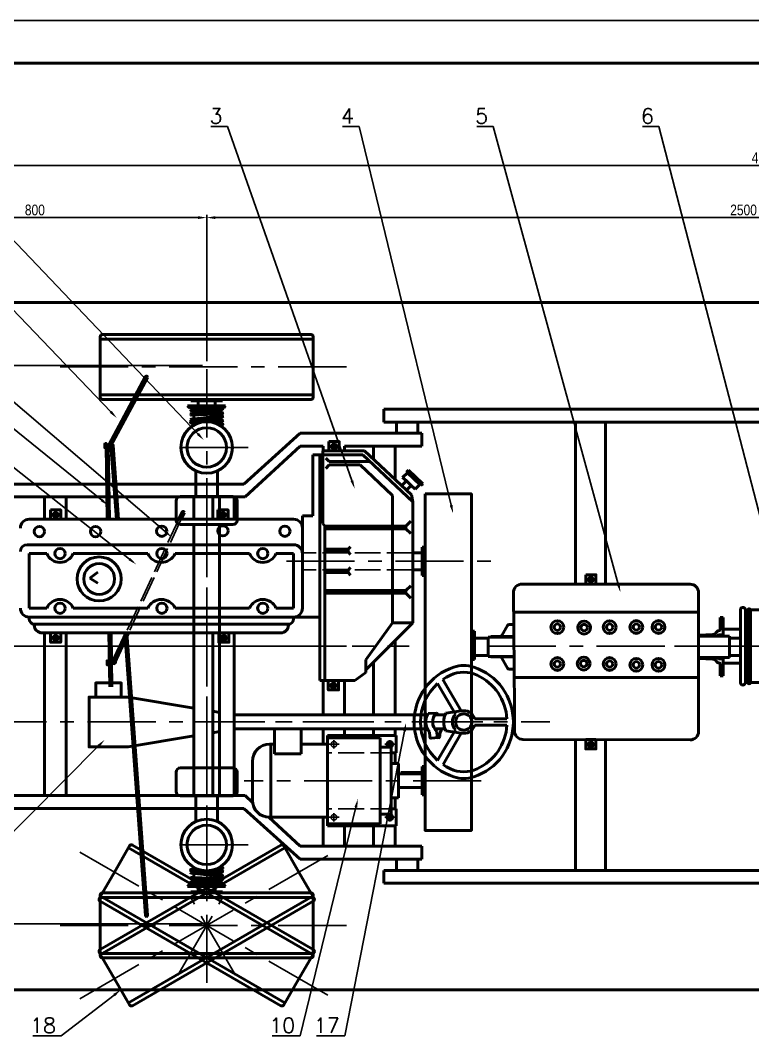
# Model space of a CAD drawing. Header units: millimetres. Extents: x 4452 to 5641, y 1905 to 2746.
# Drawn here: x 4655.4 to 4996.4, y 2272.1 to 2745.7 of the extents above; entities that cross this region are included whole.
import ezdxf
from ezdxf import colors
from ezdxf.entities.mleader import LeaderData, LeaderLine
from ezdxf.math import Vec2, Vec3

# ---------------------------------------------------------------- set-up
doc = ezdxf.new("R2010")
doc.units = ezdxf.units.MM
doc.linetypes.add('ACAD_ISO02W100', pattern=[15, 12, -3])
doc.linetypes.add('CENTER', pattern=[50.8, 31.75, -6.35, 6.35, -6.35])
for name, color, linetype, lineweight in [('中心线层', 1, 'CENTER', 25), ('总内框线', 7, 'Continuous', 50), ('标注层', 3, 'Continuous', 25), ('粗实线层', 250, 'Continuous', 50), ('虚线层', 4, 'ACAD_ISO02W100', 25)]:
    doc.layers.add(name, color=color, linetype=linetype, lineweight=lineweight)
doc.styles.get("Standard").update_dxf_attribs({"font": 'txt', "bigfont": 'gbcbig.shx'})
doc.styles.add('陈杰（2）', font='Arial.ttf', dxfattribs={"width": 0.8})
doc.dimstyles.new('ISO-25', dxfattribs={"dimtxt": 2.5, "dimasz": 2.5, "dimexe": 1.25, "dimexo": 0.625, "dimtad": 1, "dimtxsty": 'Standard', "dimcen": 2.5, "dimadec": 0, "dimazin": 0, "dimtfac": 1, "dimtmove": 0, "dimatfit": 3, "dimfxl": 1, "dimarcsym": 0})

# ---------------------------------------------------------------- blocks, each defined once
blk = doc.blocks.new('*D18')
at = {"layer": 'Defpoints', "color": 0, "transparency": 16777216}
for p in [(4742.14, 2653.89), (4582.14, 2595.09), (4742.14, 2585.09)]:
    blk.add_point(p, dxfattribs=at)
at = {"layer": '标注层', "color": 0, "lineweight": -2, "transparency": 16777216}
for p, q in [((4582.14, 2597.09), (4582.14, 2655.14)), ((4586.14, 2653.89), (4738.14, 2653.89)), ((4742.14, 2587.09), (4742.14, 2655.14))]:
    blk.add_line(p, q, dxfattribs=at)
at = {"layer": '标注层', "color": 0, "transparency": 16777216}
for points in [[(4586.14, 2654.56), (4586.14, 2653.22), (4582.14, 2653.89)], [(4738.14, 2654.56), (4738.14, 2653.22), (4742.14, 2653.89)]]:
    blk.add_solid(points, dxfattribs=at)
at = {"layer": '标注层', "color": 0, "transparency": 16777216, "insert": (4662.14, 2657.42), "char_height": 5, "attachment_point": 5, "style": '陈杰（2）'}
blk.add_mtext('800', dxfattribs=at)
blk = doc.blocks.new('*D13')
at = {"layer": 'Defpoints', "color": 0, "transparency": 16777216}
for p in [(5242.14, 2653.89), (4742.14, 2585.09), (5242.14, 2585.09)]:
    blk.add_point(p, dxfattribs=at)
at = {"layer": '标注层', "color": 0, "lineweight": -2, "transparency": 16777216}
for p, q in [((4742.14, 2587.09), (4742.14, 2655.14)), ((4746.14, 2653.89), (5238.14, 2653.89)), ((5242.14, 2587.09), (5242.14, 2655.14))]:
    blk.add_line(p, q, dxfattribs=at)
at = {"layer": '标注层', "color": 0, "transparency": 16777216}
for points in [[(4746.14, 2654.56), (4746.14, 2653.22), (4742.14, 2653.89)], [(5238.14, 2654.56), (5238.14, 2653.22), (5242.14, 2653.89)]]:
    blk.add_solid(points, dxfattribs=at)
at = {"layer": '标注层', "color": 0, "transparency": 16777216, "insert": (4992.14, 2657.42), "char_height": 5, "attachment_point": 5, "style": '陈杰（2）'}
blk.add_mtext('2500', dxfattribs=at)
blk = doc.blocks.new('*D15')
at = {"layer": 'Defpoints', "color": 0, "transparency": 16777216}
for p in [(4742.14, 2585.09), (4556.31, 2325.09), (4742.14, 2325.09)]:
    blk.add_point(p, dxfattribs=at)
at = {"layer": '标注层', "color": 0, "lineweight": -2, "transparency": 16777216}
for p, q in [((4740.14, 2585.09), (4555.06, 2585.09)), ((4556.31, 2581.09), (4556.31, 2329.09)), ((4740.14, 2325.09), (4555.06, 2325.09))]:
    blk.add_line(p, q, dxfattribs=at)
at = {"layer": '标注层', "color": 0, "transparency": 16777216}
for points in [[(4555.64, 2581.09), (4556.97, 2581.09), (4556.31, 2585.09)], [(4555.64, 2329.09), (4556.97, 2329.09), (4556.31, 2325.09)]]:
    blk.add_solid(points, dxfattribs=at)
at = {"layer": '标注层', "color": 0, "transparency": 16777216, "insert": (4552.77, 2455.09), "char_height": 5, "attachment_point": 5, "rotation": 90, "style": '陈杰（2）'}
blk.add_mtext('1300', dxfattribs=at)
blk = doc.blocks.new('*D17')
at = {"layer": 'Defpoints', "color": 0, "transparency": 16777216}
for p in [(5422.14, 2678.15), (4582.14, 2595.09), (5422.14, 2595.09)]:
    blk.add_point(p, dxfattribs=at)
at = {"layer": '标注层', "color": 0, "lineweight": -2, "transparency": 16777216}
for p, q in [((4582.14, 2597.09), (4582.14, 2679.4)), ((4586.14, 2678.15), (5418.14, 2678.15)), ((5422.14, 2597.09), (5422.14, 2679.4))]:
    blk.add_line(p, q, dxfattribs=at)
at = {"layer": '标注层', "color": 0, "transparency": 16777216}
for points in [[(4586.14, 2678.82), (4586.14, 2677.49), (4582.14, 2678.15)], [(5418.14, 2678.82), (5418.14, 2677.49), (5422.14, 2678.15)]]:
    blk.add_solid(points, dxfattribs=at)
at = {"layer": '标注层', "color": 0, "transparency": 16777216, "insert": (5002.14, 2681.69), "char_height": 5, "attachment_point": 5, "style": '陈杰（2）'}
blk.add_mtext('4200', dxfattribs=at)

msp = doc.modelspace()

# ---------------------------------------------------------------- linework, layer by layer
msp.add_line((4451.8534, 2745.7386), (5640.8534, 2745.7386))
at = {"layer": '中心线层', "lineweight": -3}
for p, q in [((4742.1446, 2297.5743), (4742.1446, 2631.2477)), ((4673.884, 2584.3369), (4810.2845, 2584.3369)), ((4742.1446, 2384.846), (4742.1446, 2523.8278)), ((4657.4936, 2454.3369), (4820.0658, 2454.3369)), ((4673.884, 2454.3369), (4836.4562, 2454.3369)), ((4673.884, 2454.3369), (4836.4562, 2454.3369)), ((4683.0292, 2358.4672), (4801.1555, 2290.2669)), ((4683.0292, 2290.2066), (4801.1555, 2358.4068)), ((4728.7633, 2301.1598), (4749.6946, 2337.4139)), ((4755.5259, 2301.1598), (4734.5946, 2337.4139)), ((4673.884, 2324.3369), (4810.2845, 2324.3369))]:
    msp.add_line(p, q, dxfattribs=at)
at = {"layer": '中心线层'}
for p, q in [((4714.1199, 2579.6212), (4696.9884, 2547.7363)), ((4742.1446, 2569.7243), (4742.1446, 2555.7243)), ((4742.1446, 2563.3106), (4742.1446, 2555.7935)), ((4801.473, 2545.6262), (4801.473, 2548.8608)), ((4695.2369, 2547.6862), (4699.1385, 2547.6862)), ((4695.7999, 2547.7284), (4696.3147, 2513.4734)), ((4698.0771, 2547.728), (4700.5901, 2513.4734)), ((4761.4425, 2546.8687), (4724.354, 2546.8687)), ((4799.7941, 2547.284), (4803.3829, 2547.284)), ((4670.1418, 2515.5149), (4673.7307, 2515.5149)), ((4671.8207, 2513.8571), (4671.8207, 2517.0918)), ((4731.164, 2516.5886), (4729.7191, 2513.4734)), ((4748.0377, 2515.5152), (4751.6265, 2515.5152)), ((4749.7166, 2513.8574), (4749.7166, 2517.092)), ((4779.2398, 2493.875), (4880.373, 2493.875)), ((4921.0492, 2483.6507), (4921.0492, 2486.8853)), ((4919.3703, 2485.3085), (4922.9591, 2485.3085)), ((4671.8207, 2456.586), (4671.8207, 2459.8207)), ((4697.1104, 2460.5318), (4697.4884, 2435.3798)), ((4705.1648, 2460.5318), (4698.7489, 2446.6985)), ((4704.4741, 2460.5318), (4714.1199, 2329.0525)), ((4750.1267, 2456.586), (4750.1267, 2459.8207)), ((4538.8279, 2454.3369), (4765.0094, 2454.3369)), ((4670.1418, 2458.2438), (4673.7307, 2458.2438)), ((4758.7313, 2454.3369), (4700.5084, 2454.3369)), ((4748.4478, 2458.2438), (4752.0367, 2458.2438)), ((4872.9237, 2454.3369), (5038.634, 2454.3369)), ((4959.9925, 2454.3369), (5422.1446, 2454.3369)), ((4696.2913, 2446.6568), (4700.1928, 2446.6568)), ((4799.4695, 2436.0256), (4803.0584, 2436.0256)), ((4801.1484, 2434.3678), (4801.1484, 2437.6024)), ((4635.8411, 2419.05), (4877.3464, 2419.05)), ((4736.1446, 2419.05), (4902.0053, 2419.05)), ((4799.0273, 2408.6877), (4803.794, 2408.6877)), ((4801.4107, 2406.7312), (4801.4107, 2410.6442)), ((4829.794, 2408.6877), (4825.0273, 2408.6877)), ((4827.4107, 2406.7312), (4827.4107, 2410.6442)), ((4919.3703, 2408.5593), (4922.9591, 2408.5593)), ((4921.0492, 2406.9015), (4921.0492, 2410.1361)), ((4870.0322, 2391.6877), (4759.6662, 2391.6877)), ((4799.0273, 2374.6877), (4803.794, 2374.6877)), ((4801.4107, 2376.6442), (4801.4107, 2372.7312)), ((4829.794, 2374.6877), (4825.0273, 2374.6877)), ((4827.4107, 2376.6442), (4827.4107, 2372.7312)), ((4761.4425, 2361.8051), (4724.354, 2361.8051)), ((4742.1446, 2338.9494), (4742.1446, 2352.9494)), ((4742.1446, 2345.3631), (4742.1446, 2352.8802))]:
    msp.add_line(p, q, dxfattribs=at)
at = {"layer": '总内框线'}
msp.add_line((4471.8534, 2725.7386), (5620.8534, 2725.7386), dxfattribs=at)
at = {"layer": '粗实线层'}
for p, q in [((4791.7446, 2597.3369), (4692.5446, 2597.3369)), ((4713.6794, 2579.8578), (4696.548, 2547.973)), ((4714.5603, 2579.3845), (4697.4289, 2547.4997)), ((4791.7446, 2571.3369), (4692.5446, 2571.3369)), ((4734.7384, 2569.2369), (4734.7384, 2568.6315)), ((4734.7384, 2568.6315), (4742.1446, 2568.6315)), ((4738.1446, 2566.2282), (4738.1446, 2568.6315)), ((4749.5508, 2568.6315), (4742.1446, 2568.6315)), ((4746.1446, 2566.2282), (4746.1446, 2568.6315)), ((4749.5508, 2569.2369), (4749.5508, 2568.6315)), ((4734.1146, 2565.3159), (4733.2022, 2566.2282)), ((4733.2022, 2566.2282), (4750.844, 2566.2282)), ((4750.0531, 2565.3159), (4734.1146, 2565.3159)), ((4734.6446, 2565.3159), (4734.6446, 2565.3159)), ((4735.0646, 2563.9897), (4749.0732, 2562.4889)), ((4735.0996, 2562.6449), (4743.5996, 2563.0812)), ((4749.1267, 2564.4857), (4735.1176, 2564.986)), ((4735.2246, 2564.642), (4749.2331, 2563.141)), ((4735.6446, 2565.3159), (4749.1535, 2565.1462)), ((4736.1446, 2557.2612), (4736.1446, 2566.2282)), ((4749.1896, 2564.4868), (4741.1539, 2564.0067)), ((4748.1446, 2557.2608), (4748.1446, 2566.2282)), ((4750.844, 2566.2282), (4750.0531, 2565.3159)), ((4824.5649, 2564.7215), (5171.6283, 2564.7215)), ((4824.5649, 2564.7215), (4824.5649, 2558.7215)), ((4749.0732, 2561.5513), (4735.0646, 2560.0504)), ((4749.1267, 2558.8942), (4735.1176, 2559.3944)), ((4735.144, 2558.8627), (4749.1446, 2558.8746)), ((4735.1446, 2558.202), (4738.2002, 2558.202)), ((4735.1625, 2561.9857), (4749.1716, 2562.486)), ((4735.1716, 2560.0542), (4749.1807, 2559.5538)), ((4742.1446, 2559.9743), (4749.2415, 2560.9002)), ((4749.0999, 2557.9479), (4747.1989, 2557.7668)), ((4824.5649, 2558.7215), (5171.6283, 2558.7215)), ((4830.5346, 2558.7215), (4830.5346, 2553.5088)), ((4840.4979, 2558.7215), (4840.4979, 2553.5088)), ((4913.8818, 2558.7215), (4913.8818, 2483.2671)), ((4927.8818, 2558.7215), (4927.8818, 2483.2552)), ((4748.2986, 2557.1703), (4749.2681, 2557.2968)), ((4759.4882, 2529.8278), (4785.7104, 2553.5088)), ((4785.7104, 2553.5088), (4842.3397, 2553.5088)), ((4842.3397, 2553.5088), (4842.3397, 2547.5088)), ((4695.2369, 2547.896), (4698.6424, 2547.896)), ((4695.2369, 2547.496), (4698.6424, 2547.496)), ((4695.2999, 2547.7209), (4695.8147, 2513.4734)), ((4696.2998, 2547.7359), (4696.8148, 2513.4734)), ((4697.5784, 2547.6914), (4700.0888, 2513.4734)), ((4698.5757, 2547.7646), (4701.0915, 2513.4734)), ((4698.6424, 2547.896), (4698.6424, 2547.496)), ((4759.9968, 2523.8278), (4785.7104, 2547.5088)), ((4785.7104, 2547.5088), (4796.3144, 2547.5088)), ((4815.6233, 2545.2425), (4796.2081, 2545.2425)), ((4796.2081, 2545.2425), (4796.2081, 2511.451)), ((4796.3144, 2545.2425), (4796.3144, 2547.5088)), ((4806.3144, 2547.5088), (4842.3397, 2547.5088)), ((4806.3144, 2545.2425), (4806.3144, 2547.5088)), ((4837.4941, 2524.8071), (4815.6233, 2545.2425)), ((4819.8848, 2547.5088), (4819.8848, 2541.2606)), ((4829.8848, 2531.917), (4829.8848, 2547.5088)), ((4791.6481, 2515.115), (4791.6481, 2543.4111)), ((4794.0481, 2543.4111), (4791.6481, 2543.4111)), ((4796.2081, 2543.431), (4794.0481, 2543.431)), ((4794.8346, 2543.431), (4794.8346, 2438.3136)), ((4814.8049, 2543.4111), (4796.2081, 2543.4111)), ((4799.1927, 2540.2911), (4797.6016, 2541.8783)), ((4818.1244, 2540.2911), (4799.1927, 2540.2911)), ((4814.8049, 2543.4111), (4838.0849, 2521.5302)), ((4737.1446, 2535.9598), (4737.1446, 2524.0119)), ((4747.1446, 2535.9598), (4747.1446, 2524.0119)), ((4799.1927, 2538.7311), (4797.6016, 2537.1491)), ((4812.3061, 2538.7311), (4799.1927, 2538.7311)), ((4812.3061, 2538.7311), (4813.5441, 2538.7311)), ((4813.5441, 2538.7311), (4828.7249, 2524.5593)), ((4833.3786, 2532.9064), (4835.6605, 2535.0341)), ((4835.2198, 2535.4413), (4836.0975, 2536.2596)), ((4835.6605, 2535.0341), (4835.2198, 2535.4413)), ((4835.6605, 2535.0341), (4841.431, 2529.6023)), ((4836.0975, 2536.2596), (4842.7496, 2530.0056)), ((4626.7255, 2529.8278), (4759.4882, 2529.8278)), ((4832.9347, 2529.0673), (4835.1391, 2531.2753)), ((4835.1391, 2531.2753), (4833.3786, 2532.9064)), ((4835.1391, 2531.2753), (4837.4137, 2529.1397)), ((4839.1593, 2527.4926), (4841.431, 2529.6023)), ((4841.431, 2529.6023), (4841.8682, 2529.1913)), ((4841.8682, 2529.1913), (4842.7496, 2530.0056)), ((4837.4137, 2529.1397), (4835.2144, 2526.9372)), ((4837.4137, 2529.1397), (4839.1593, 2527.4926)), ((4838.0849, 2521.5302), (4837.4941, 2524.8071)), ((4626.7255, 2523.8278), (4759.9968, 2523.8278)), ((4666.6753, 2523.8278), (4666.6753, 2513.4734)), ((4676.6753, 2523.8278), (4676.6753, 2513.4734)), ((4727.9378, 2512.9342), (4727.9378, 2522.0119)), ((4729.9378, 2524.0119), (4754.3515, 2524.0119)), ((4736.1446, 2523.8278), (4736.1446, 2513.4734)), ((4744.9898, 2523.8278), (4744.9898, 2513.4734)), ((4748.1446, 2523.8278), (4748.1446, 2513.4734)), ((4754.9898, 2523.8278), (4754.9898, 2513.4734)), ((4756.3515, 2512.9342), (4756.3515, 2522.0119)), ((4828.7249, 2524.5593), (4828.7249, 2510.251)), ((4838.0849, 2465.1752), (4838.0849, 2521.5302)), ((4730.7104, 2516.799), (4729.168, 2513.4734)), ((4731.6175, 2516.3782), (4730.2703, 2513.4734)), ((4659.4799, 2513.4734), (4727.4193, 2513.4734)), ((4727.4193, 2513.4734), (4782.6193, 2513.4734)), ((4729.9378, 2510.9342), (4754.3515, 2510.9342)), ((4736.1446, 2510.9342), (4736.1446, 2397.7396)), ((4748.1446, 2510.9342), (4748.1446, 2397.7396)), ((4786.7233, 2515.115), (4791.6481, 2515.115)), ((4786.7233, 2515.115), (4786.7233, 2497.4678)), ((4796.2081, 2511.451), (4797.1681, 2510.251)), ((4834.9218, 2510.251), (4837.1577, 2512.5379)), ((4834.9218, 2510.251), (4797.1681, 2510.251)), ((4797.1681, 2510.251), (4797.1681, 2438.3136)), ((4834.9218, 2509.051), (4797.1681, 2509.051)), ((4828.7249, 2509.051), (4828.7249, 2480.203)), ((4834.9218, 2510.251), (4834.9218, 2509.051)), ((4834.9218, 2509.051), (4837.1577, 2506.8455)), ((4658.4959, 2501.5718), (4782.6193, 2501.5718)), ((4659.4799, 2497.4678), (4667.6879, 2497.4678)), ((4659.4799, 2497.4678), (4659.4799, 2472.023)), ((4659.4799, 2497.4678), (4659.4799, 2493.3638)), ((4679.9999, 2497.4678), (4714.6799, 2497.4678)), ((4727.4193, 2497.4678), (4762.0993, 2497.4678)), ((4774.4113, 2497.4678), (4782.6193, 2497.4678)), ((4782.6193, 2497.4678), (4782.6193, 2472.023)), ((4786.7233, 2497.4678), (4786.7233, 2472.023)), ((4797.1681, 2499.451), (4807.9681, 2499.451)), ((4807.9681, 2498.251), (4797.1681, 2498.251)), ((4807.9681, 2499.451), (4809.1681, 2500.651)), ((4807.9681, 2499.451), (4807.9681, 2498.251)), ((4807.9681, 2498.251), (4809.1681, 2497.051)), ((4838.0849, 2497.875), (4842.4107, 2497.875)), ((4842.4107, 2497.875), (4842.4107, 2500.4906)), ((4842.4107, 2500.4906), (4843.8656, 2500.4906)), ((4842.4107, 2497.875), (4842.4107, 2489.875)), ((4691.5187, 2488.7704), (4687.669, 2486.0415)), ((4797.1681, 2489.803), (4807.9681, 2489.803)), ((4807.9681, 2488.603), (4797.1681, 2488.603)), ((4807.9681, 2489.803), (4809.1681, 2491.003)), ((4807.9681, 2489.803), (4807.9681, 2488.603)), ((4807.9681, 2488.603), (4809.1681, 2487.403)), ((4842.4107, 2489.875), (4838.0849, 2489.875)), ((4842.4107, 2489.875), (4842.4107, 2487.2595)), ((4842.4107, 2487.2595), (4843.8656, 2487.2595)), ((4687.669, 2486.0415), (4691.3946, 2483.6846)), ((4834.9218, 2480.203), (4837.1577, 2482.4838)), ((4888.9995, 2483.2883), (4967.2157, 2483.2218)), ((4834.9218, 2480.203), (4797.1681, 2480.203)), ((4834.9218, 2479.003), (4797.1681, 2479.003)), ((4828.7249, 2479.003), (4828.7249, 2465.1752)), ((4834.9218, 2480.203), (4834.9218, 2479.003)), ((4834.9218, 2479.003), (4837.1577, 2476.7641)), ((4885.4332, 2426.0798), (4884.9963, 2479.2554)), ((4971.2098, 2414.6803), (4971.2123, 2479.2217)), ((4659.4799, 2472.023), (4667.6879, 2472.023)), ((4794.8346, 2467.919), (4659.4799, 2467.919)), ((4659.4799, 2467.919), (4659.4799, 2467.0358)), ((4679.9999, 2472.023), (4714.6799, 2472.023)), ((4727.4193, 2472.023), (4762.0993, 2472.023)), ((4774.4113, 2472.023), (4782.6193, 2472.023)), ((4782.6193, 2467.919), (4782.6193, 2467.0358)), ((4885.0703, 2470.2474), (4971.2115, 2470.2474)), ((4990.6509, 2471.2299), (4990.6509, 2437.4439)), ((4994.1609, 2471.2299), (4992.9909, 2471.2299)), ((4992.9909, 2471.2299), (4992.9909, 2437.4439)), ((4994.1609, 2471.2299), (4994.1609, 2437.4439)), ((5002.3509, 2471.2299), (4995.3309, 2471.2299)), ((4995.3309, 2471.2299), (4995.3309, 2437.4439)), ((4780.2193, 2464.6358), (4661.8799, 2464.6358)), ((4661.8799, 2464.6358), (4661.8799, 2464.1318)), ((4780.2193, 2464.6358), (4780.2193, 2464.1318)), ((4838.0849, 2465.1752), (4816.1849, 2443.333)), ((4828.7249, 2465.1752), (4816.1849, 2447.9792)), ((4838.0849, 2465.1752), (4828.7249, 2465.1752)), ((4879.6059, 2459.335), (4882.1553, 2463.9652)), ((4883.4404, 2464.4829), (4883.0313, 2464.4829)), ((4884.9602, 2464.4829), (4883.4404, 2464.4829)), ((4981.2804, 2467.6807), (4981.2804, 2464.5829)), ((4981.2804, 2467.6807), (4982.6804, 2467.6807)), ((4981.2804, 2464.5829), (4981.2804, 2461.9829)), ((4982.6804, 2467.6807), (4982.6804, 2460.0829)), ((4982.6804, 2459.6829), (4982.6804, 2464.0807)), ((4665.4799, 2460.5318), (4776.6193, 2460.5318)), ((4666.6753, 2460.5318), (4666.6753, 2384.846)), ((4676.6753, 2460.5318), (4676.6753, 2384.846)), ((4696.6103, 2460.5318), (4696.9885, 2435.3723)), ((4697.6105, 2460.5318), (4697.9884, 2435.3873)), ((4704.6137, 2460.5318), (4698.2953, 2446.9089)), ((4705.716, 2460.5318), (4699.2025, 2446.4881)), ((4703.9727, 2460.5318), (4713.6212, 2329.016)), ((4704.9754, 2460.5318), (4714.6185, 2329.0891)), ((4736.1446, 2460.5318), (4736.1446, 2384.846)), ((4744.9898, 2460.5318), (4744.9898, 2384.846)), ((4748.1446, 2460.5318), (4748.1446, 2384.846)), ((4754.9898, 2460.5318), (4754.9898, 2384.846)), ((4866.8376, 2461.3024), (4865.3827, 2461.3024)), ((4866.8376, 2458.6869), (4866.8376, 2461.3024)), ((4866.8376, 2450.6869), (4866.8376, 2458.6869)), ((4873.1576, 2458.6174), (4873.1544, 2449.5113)), ((4873.1576, 2458.6174), (4885.1659, 2458.6174)), ((4874.4671, 2458.8174), (4874.2671, 2458.6174)), ((4885.1642, 2458.8174), (4874.4671, 2458.8174)), ((4977.905, 2459.8615), (4971.2115, 2459.5107)), ((4980.0804, 2459.0829), (4971.2115, 2459.0829)), ((4980.0804, 2459.0829), (4985.5915, 2459.0829)), ((4980.6804, 2461.5829), (4980.8804, 2461.5829)), ((4980.6804, 2459.6829), (4982.6804, 2459.6829)), ((4981.2804, 2461.9829), (4981.2804, 2461.9829)), ((4990.6509, 2462.2299), (4982.6804, 2462.2299)), ((4982.6804, 2460.1243), (4982.6804, 2459.6829)), ((4985.5915, 2459.0829), (4985.5915, 2449.0829)), ((4829.8848, 2422.3099), (4829.8848, 2456.9968)), ((4873.1556, 2458.0737), (4866.8376, 2458.0739)), ((4866.8376, 2457.8869), (4866.8376, 2450.7869)), ((4872.3556, 2458.0738), (4872.3556, 2458.073)), ((4873.1545, 2450.055), (4873.1551, 2454.0643)), ((4873.1576, 2458.073), (4873.1549, 2458.073)), ((4873.1556, 2458.0737), (4873.1551, 2454.0643)), ((4985.5915, 2458.073), (4990.6509, 2458.073)), ((4990.6509, 2458.073), (4990.6509, 2450.0556)), ((4866.8376, 2450.6869), (4866.8376, 2448.0713)), ((4873.1545, 2450.055), (4866.8376, 2450.0567)), ((4872.3545, 2450.0551), (4872.3545, 2450.0557)), ((4885.2407, 2449.5113), (4873.1544, 2449.5113)), ((4873.1545, 2450.055), (4873.1575, 2450.055)), ((4874.2671, 2449.5113), (4874.4671, 2449.3113)), ((4885.2423, 2449.3113), (4874.4671, 2449.3113)), ((4980.0804, 2449.0829), (4971.2111, 2449.0829)), ((4980.0804, 2449.0829), (4985.5915, 2449.0829)), ((4985.5915, 2450.055), (4990.6509, 2450.0556)), ((4696.2913, 2446.8665), (4699.6967, 2446.8665)), ((4696.2913, 2446.4665), (4699.6967, 2446.4665)), ((4699.6967, 2446.8665), (4699.6967, 2446.4665)), ((4816.1849, 2447.9792), (4816.1849, 2442.133)), ((4819.8848, 2447.0232), (4819.8848, 2422.3099)), ((4866.8376, 2448.0713), (4865.3827, 2448.0713)), ((4879.6059, 2448.7936), (4882.1553, 2444.1634)), ((4971.2111, 2448.6551), (4977.905, 2448.3043)), ((4980.6804, 2448.4829), (4982.6804, 2448.4829)), ((4980.6804, 2446.5829), (4980.8804, 2446.5829)), ((4981.2804, 2443.5829), (4981.2804, 2446.1829)), ((4981.2804, 2446.1829), (4981.2804, 2446.1829)), ((4982.6804, 2448.4829), (4982.6804, 2444.0851)), ((4982.6804, 2448.0829), (4982.6804, 2448.4829)), ((4990.6509, 2446.4439), (4982.6804, 2446.4439)), ((4811.1357, 2438.3136), (4816.1849, 2442.133)), ((4883.4404, 2443.6457), (4883.0313, 2443.6457)), ((4885.4404, 2443.6457), (4883.4404, 2443.6457)), ((4885.3214, 2439.6928), (4971.211, 2439.6928)), ((4981.2804, 2440.4851), (4981.2804, 2443.5829)), ((4981.2804, 2440.4851), (4982.6804, 2440.4851)), ((4982.6804, 2444.0851), (4982.6804, 2440.4851)), ((4794.8346, 2438.3136), (4811.1357, 2438.3136)), ((4796.3144, 2422.3099), (4796.3144, 2438.3136)), ((4806.3144, 2422.3099), (4806.3144, 2438.3136)), ((4858.0136, 2422.677), (4849.6918, 2436.9482)), ((4860.6107, 2424.1789), (4852.173, 2438.8918)), ((4994.1609, 2437.4439), (4992.9909, 2437.4439)), ((5002.3509, 2437.4439), (4995.3309, 2437.4439)), ((4705.6483, 2430.6581), (4736.1446, 2425.5236)), ((4885.4332, 2426.0798), (4885.4332, 2414.9238)), ((4885.4332, 2426.0798), (4885.4332, 2414.9238)), ((4744.9898, 2424.0343), (4748.1446, 2423.5032)), ((4754.9898, 2422.3507), (4755.2323, 2422.3099)), ((4844.9155, 2422.3099), (4755.2323, 2422.3099)), ((4845.3253, 2423.0373), (4849.0336, 2423.2288)), ((4853.1074, 2422.3099), (4848.3191, 2422.3099)), ((4853.4492, 2423.1041), (4860.6107, 2424.1789)), ((4866.9066, 2420.5318), (4881.9501, 2420.5318)), ((4754.9898, 2415.7493), (4755.2323, 2415.7901)), ((4844.9323, 2415.7901), (4755.2323, 2415.7901)), ((4773.7507, 2404.1583), (4773.7507, 2415.7901)), ((4786.1943, 2404.1583), (4786.1943, 2415.7901)), ((4796.3144, 2408.6877), (4796.3144, 2415.7901)), ((4806.3144, 2412.6877), (4806.3144, 2415.7901)), ((4819.8848, 2415.7901), (4819.8848, 2412.6877)), ((4829.8848, 2412.6877), (4829.8848, 2415.7901)), ((4853.1074, 2415.7901), (4848.3344, 2415.7901)), ((4866.9066, 2417.5682), (4881.9501, 2417.5682)), ((4705.6483, 2407.4419), (4736.1446, 2412.5764)), ((4744.9898, 2414.0657), (4748.1446, 2414.5968)), ((4830.4107, 2412.6877), (4798.4107, 2412.6877)), ((4798.4107, 2412.6877), (4798.4107, 2404.6877)), ((4798.4107, 2411.6877), (4822.8633, 2411.6877)), ((4798.4107, 2371.6877), (4798.4107, 2411.6877)), ((4822.8633, 2371.6877), (4822.8633, 2411.6877)), ((4830.4107, 2412.6877), (4830.4107, 2404.6877)), ((4845.8237, 2414.4095), (4846.0425, 2412.1187)), ((4846.0425, 2412.1187), (4846.0561, 2412.1191)), ((4846.7561, 2411.5581), (4849.9586, 2411.7538)), ((4849.2551, 2414.6727), (4849.4894, 2412.2354)), ((4858.036, 2415.3994), (4849.6727, 2401.1689)), ((4860.6026, 2413.9231), (4852.1903, 2399.1963)), ((4853.4492, 2414.9959), (4860.6026, 2413.9231)), ((4773.7507, 2408.6877), (4771.4107, 2408.6877)), ((4771.9912, 2374.6877), (4771.9912, 2408.6877)), ((4798.4107, 2408.6877), (4786.1943, 2408.6877)), ((4828.0209, 2407.2877), (4822.8633, 2407.2877)), ((4828.0209, 2376.0877), (4828.0209, 2407.2877)), ((4967.1972, 2410.6805), (4889.4332, 2410.9238)), ((4913.8818, 2410.8473), (4913.8818, 2349.9522)), ((4927.8818, 2410.8035), (4927.8818, 2349.9522)), ((4786.1943, 2404.1583), (4773.7507, 2404.1583)), ((4830.4107, 2404.6877), (4828.0209, 2404.6877)), ((4829.8848, 2404.6877), (4829.8848, 2399.6877)), ((4729.9378, 2397.7396), (4754.3515, 2397.7396)), ((4763.4107, 2382.6877), (4763.4107, 2400.6877)), ((4831.4107, 2399.6877), (4828.0209, 2399.6877)), ((4831.4107, 2383.6877), (4831.4107, 2399.6877)), ((4842.4107, 2395.6877), (4842.4107, 2398.3032)), ((4842.4107, 2398.3032), (4843.8656, 2398.3032)), ((4727.9378, 2395.7396), (4727.9378, 2386.6618)), ((4756.3515, 2395.7396), (4756.3515, 2386.6618)), ((4842.4107, 2394.8877), (4831.4107, 2394.8877)), ((4832.5605, 2395.5877), (4842.4107, 2395.5877)), ((4832.5605, 2394.8877), (4832.5605, 2395.5877)), ((4842.4107, 2395.6877), (4842.4107, 2387.6877)), ((4842.4107, 2388.4877), (4842.4107, 2395.5877)), ((4842.4107, 2388.4877), (4831.4107, 2388.4877)), ((4842.4107, 2387.6877), (4842.4107, 2385.0721)), ((4626.7255, 2384.846), (4759.9968, 2384.846)), ((4729.9378, 2384.6618), (4754.3515, 2384.6618)), ((4737.1446, 2372.7139), (4737.1446, 2384.6618)), ((4747.1446, 2372.7139), (4747.1446, 2384.6618)), ((4759.9968, 2384.846), (4763.4798, 2381.6383)), ((4831.4107, 2383.6877), (4828.0209, 2383.6877)), ((4829.8848, 2383.6877), (4829.8848, 2378.6877)), ((4842.4107, 2385.0721), (4843.8656, 2385.0721)), ((4626.7255, 2378.846), (4759.4882, 2378.846)), ((4759.4882, 2378.846), (4785.7104, 2355.1649)), ((4798.4107, 2370.6877), (4798.4107, 2378.6877)), ((4828.0209, 2378.6877), (4830.4107, 2378.6877)), ((4830.4107, 2370.6877), (4830.4107, 2378.6877)), ((4771.0165, 2374.6974), (4785.7104, 2361.1649)), ((4798.4107, 2374.6877), (4771.4107, 2374.6877)), ((4796.3144, 2361.1649), (4796.3144, 2374.6877)), ((4828.0209, 2376.0877), (4822.8633, 2376.0877)), ((4798.4107, 2371.6877), (4822.8633, 2371.6877)), ((4830.4107, 2370.6877), (4798.4107, 2370.6877)), ((4806.3144, 2361.1649), (4806.3144, 2370.6877)), ((4819.8848, 2370.6877), (4819.8848, 2361.1649)), ((4829.8848, 2361.1649), (4829.8848, 2370.6877)), ((4778.5995, 2360.3952), (4692.6897, 2310.7952)), ((4791.5995, 2310.7952), (4705.6897, 2360.3952)), ((4785.7104, 2361.1649), (4842.3397, 2361.1649)), ((4842.3397, 2355.1649), (4842.3397, 2361.1649)), ((4785.7104, 2355.1649), (4842.3397, 2355.1649)), ((4830.5346, 2349.9522), (4830.5346, 2355.1649)), ((4840.4979, 2349.9522), (4840.4979, 2355.1649)), ((4749.1267, 2349.7796), (4735.1176, 2349.2793)), ((4735.144, 2349.811), (4749.1446, 2349.7991)), ((4735.1446, 2350.4718), (4738.2002, 2350.4718)), ((4736.1446, 2351.4126), (4736.1446, 2342.4455)), ((4749.0999, 2350.7258), (4747.1989, 2350.9069)), ((4748.1446, 2351.413), (4748.1446, 2342.4455)), ((4748.2986, 2351.5034), (4749.2681, 2351.3769)), ((4824.5649, 2349.9522), (5171.6283, 2349.9522)), ((4824.5649, 2349.9522), (4824.5649, 2343.9522)), ((4749.0732, 2347.1224), (4735.0646, 2348.6233)), ((4735.0646, 2344.684), (4749.0732, 2346.1849)), ((4735.0996, 2346.0289), (4743.5996, 2345.5925)), ((4735.1625, 2346.688), (4749.1716, 2346.1878)), ((4735.1716, 2348.6195), (4749.1807, 2349.1199)), ((4735.2246, 2344.0318), (4749.2331, 2345.5327)), ((4749.1896, 2344.1869), (4741.1539, 2344.6671)), ((4742.1446, 2348.6994), (4749.2415, 2347.7735)), ((4734.1146, 2343.3579), (4733.2022, 2342.4455)), ((4733.2022, 2342.4455), (4750.844, 2342.4455)), ((4750.0531, 2343.3579), (4734.1146, 2343.3579)), ((4734.6446, 2343.3579), (4734.6446, 2343.3579)), ((4734.7384, 2339.4369), (4734.7384, 2340.0422)), ((4734.7384, 2340.0422), (4742.1446, 2340.0422)), ((4749.1267, 2344.188), (4735.1176, 2343.6878)), ((4735.6446, 2343.3579), (4749.1535, 2343.5276)), ((4738.1446, 2342.4455), (4738.1446, 2340.0422)), ((4749.5508, 2340.0422), (4742.1446, 2340.0422)), ((4746.1446, 2342.4455), (4746.1446, 2340.0422)), ((4749.5508, 2339.4369), (4749.5508, 2340.0422)), ((4750.844, 2342.4455), (4750.0531, 2343.3579)), ((4824.5649, 2343.9522), (5171.6283, 2343.9522)), ((4791.7446, 2337.3369), (4692.5446, 2337.3369)), ((4778.5995, 2288.2785), (4692.6897, 2337.8785)), ((4791.5995, 2337.8785), (4705.6897, 2288.2785)), ((4791.7446, 2311.3369), (4692.5446, 2311.3369))]:
    msp.add_line(p, q, dxfattribs=at)
msp.add_lwpolyline([(4602.1446, 2294.3369), (5402.1446, 2294.3369, 0.41421356), (5422.1446, 2314.3369), (5422.1446, 2594.3369, 0.41421356), (5402.1446, 2614.3369), (4602.1446, 2614.3369, 0.41421356), (4582.1446, 2594.3369), (4582.1446, 2314.3369, 0.41421356)], format="xyb", close=True, dxfattribs=at)
for points in [[(4791.7446, 2584.3369), (4791.7446, 2598.4369, 0.41421356), (4790.7446, 2599.4369), (4693.5446, 2599.4369, 0.41421356), (4692.5446, 2598.4369), (4692.5446, 2584.3369)], [(4791.7446, 2584.3369), (4791.7446, 2570.2369, -0.41421356), (4790.7446, 2569.2369), (4693.5446, 2569.2369, -0.41421356), (4692.5446, 2570.2369), (4692.5446, 2584.3369)], [(4785.0995, 2349.1369), (4778.0495, 2361.3478, 0.41421356), (4776.6834, 2361.7139), (4692.5058, 2313.1139, 0.41421356), (4692.1397, 2311.7478), (4699.1897, 2299.5369)], [(4785.0995, 2299.5369), (4792.1495, 2311.7478, 0.41421356), (4791.7834, 2313.1139), (4707.6058, 2361.7139, 0.41421356), (4706.2397, 2361.3478), (4699.1897, 2349.1369)], [(4785.0995, 2299.5369), (4778.0495, 2287.3259, -0.41421356), (4776.6834, 2286.9599), (4692.5058, 2335.5599, -0.41421356), (4692.1397, 2336.9259), (4699.1897, 2349.1369)], [(4785.0995, 2349.1369), (4792.1495, 2336.9259, -0.41421356), (4791.7834, 2335.5599), (4707.6058, 2286.9599, -0.41421356), (4706.2397, 2287.3259), (4699.1897, 2299.5369)], [(4791.7446, 2324.3369), (4791.7446, 2338.4369, 0.41421356), (4790.7446, 2339.4369), (4693.5446, 2339.4369, 0.41421356), (4692.5446, 2338.4369), (4692.5446, 2324.3369)], [(4791.7446, 2324.3369), (4791.7446, 2310.2369, -0.41421356), (4790.7446, 2309.2369), (4693.5446, 2309.2369, -0.41421356), (4692.5446, 2310.2369), (4692.5446, 2324.3369)]]:
    msp.add_lwpolyline(points, format="xyb", dxfattribs=at)
for points in [[(4694.8963, 2548.7574), (4695.2369, 2548.7574), (4695.2369, 2546.6345), (4694.8963, 2546.6345), (4694.6963, 2546.8345), (4694.6963, 2548.5574)], [(4799.0966, 2549.572), (4803.8494, 2549.572), (4803.8494, 2545.2425), (4799.0966, 2545.2425)], [(4843.8656, 2525.2784), (4865.3827, 2525.2784), (4865.3827, 2368.5869), (4843.8656, 2368.5869)], [(4669.4444, 2517.803), (4674.1971, 2517.803), (4674.1971, 2513.4734), (4669.4444, 2513.4734)], [(4747.3402, 2517.8032), (4752.0929, 2517.8032), (4752.0929, 2513.4737), (4747.3402, 2513.4737)], [(4918.6728, 2487.5965), (4923.4255, 2487.5965), (4923.4255, 2483.267), (4918.6728, 2483.267)], [(4669.4444, 2460.5318), (4674.1971, 2460.5318), (4674.1971, 2456.2023), (4669.4444, 2456.2023)], [(4747.7504, 2460.5318), (4752.5031, 2460.5318), (4752.5031, 2456.2023), (4747.7504, 2456.2023)], [(4695.9506, 2447.728), (4696.2913, 2447.728), (4696.2913, 2445.6051), (4695.9506, 2445.6051), (4695.7506, 2445.8051), (4695.7506, 2447.528)], [(4798.772, 2438.3136), (4803.5248, 2438.3136), (4803.5248, 2433.9841), (4798.772, 2433.9841)], [(4918.6728, 2410.8473), (4923.4255, 2410.8473), (4923.4255, 2406.5178), (4918.6728, 2406.5178)]]:
    msp.add_lwpolyline(points, close=True, dxfattribs=at)
for points in [[(4690.4615, 2430.6581), (4690.4615, 2437.2818), (4702.3619, 2437.2818), (4702.3619, 2430.6581)], [(4705.6483, 2407.4419), (4687.373, 2407.4419), (4687.373, 2430.6581), (4705.6483, 2430.6581)]]:
    msp.add_lwpolyline(points, dxfattribs=at)
for centre, radius in [((4714.1199, 2579.6212), 0.5), ((4742.1443, 2546.8687), 12), ((4742.1443, 2546.8687), 9.1817), ((4801.473, 2547.284), 1.144), ((4695.7999, 2547.7284), 0.5), ((4696.9884, 2547.7363), 0.5), ((4698.0771, 2547.728), 0.5), ((4671.8207, 2515.5149), 1.144), ((4731.164, 2516.5886), 0.5), ((4749.7166, 2515.5152), 1.144), ((4749.7113, 2508.056), 2.4), ((4664.2244, 2507.7025), 2.4), ((4690.4191, 2507.7025), 2.4), ((4721.2157, 2507.8792), 2.4), ((4778.5609, 2507.8792), 2.4), ((4673.8439, 2497.4678), 2.4), ((4721.2799, 2497.4678), 2.4), ((4768.2553, 2497.4678), 2.4), ((4692.0677, 2485.6574), 10.26), ((4692.0677, 2485.6574), 7.182), ((4921.0492, 2485.3085), 1.144), ((4673.8439, 2472.023), 2.4), ((4721.2799, 2472.023), 2.4), ((4768.2553, 2472.023), 2.4), ((4905.4327, 2463.2004), 3), ((4905.4327, 2463.2004), 1.5), ((4917.8997, 2463.0058), 3), ((4917.8997, 2463.0058), 1.5), ((4929.7824, 2463.2004), 3), ((4929.7824, 2463.2004), 1.5), ((4942.1943, 2463.267), 3), ((4942.1943, 2463.267), 1.5), ((4952.5443, 2463.267), 3), ((4952.5443, 2463.267), 1.5), ((4671.8207, 2458.2438), 1.144), ((4750.1267, 2458.2438), 1.144), ((4905.4289, 2446.0532), 3), ((4917.7012, 2446.2477), 3), ((4929.7787, 2446.0532), 3), ((4697.3187, 2446.671), 0.5), ((4698.7489, 2446.6985), 0.5), ((4905.4289, 2446.0532), 1.5), ((4917.7012, 2446.2477), 1.5), ((4929.7787, 2446.0532), 1.5), ((4942.1943, 2445.657), 3), ((4942.1943, 2445.657), 1.5), ((4952.5443, 2445.657), 3), ((4952.5443, 2445.657), 1.5), ((4801.1484, 2436.0256), 1.144), ((4861.8439, 2419.05), 3.7933), ((4827.4107, 2408.6877), 1.3), ((4921.0492, 2408.5593), 1.144), ((4742.1443, 2361.8051), 12), ((4827.4107, 2374.6877), 1.3), ((4742.1443, 2361.8051), 9.1817), ((4714.1199, 2329.0525), 0.5)]:
    msp.add_circle(centre, radius, dxfattribs=at)
for centre, radius, start, end in [((4729.9378, 2522.0119), 2, 90, 180), ((4754.3515, 2522.0119), 2, 0, 90), ((4659.4799, 2509.3694), 4.104, 90, 180), ((4729.9378, 2512.9342), 2, 180, 270), ((4754.3515, 2512.9342), 2, 270, 0), ((4782.6193, 2509.3694), 4.104, 0, 90), ((4658.4959, 2498.4518), 3.12, 90, 180), ((4782.6193, 2497.4678), 4.104, 0, 90), ((4673.8439, 2500.0328), 6.669, 202.619865, 337.380135), ((4721.0496, 2500.3525), 6.9925, 204.364423, 335.635577), ((4768.2553, 2500.0328), 6.669, 202.619865, 337.380135), ((4888.9961, 2479.2883), 4, 89.951314, 180.470811), ((4967.2123, 2479.2218), 4, 359.997759, 89.951314), ((4673.8439, 2469.458), 6.669, 22.619865, 157.380135), ((4721.0496, 2469.1384), 6.9925, 24.364423, 155.635577), ((4768.2553, 2469.458), 6.669, 22.619865, 157.380135), ((4659.4799, 2472.023), 4.104, 180, 270), ((4782.6193, 2472.023), 4.104, 270, 0), ((4991.8209, 2471.2299), 1.17, 0, 180), ((4994.7459, 2471.2299), 0.585, 0, 180), ((4661.8799, 2467.0358), 2.4, 180, 270), ((4665.4799, 2464.1318), 3.6, 180, 270), ((4776.6193, 2464.1318), 3.6, 270, 0), ((4780.2193, 2467.0358), 2.4, 270, 0), ((4883.0313, 2463.4829), 1, 90, 151.162429), ((4878.7299, 2459.8174), 1, 270, 331.162429), ((4977.7942, 2461.9407), 2.0821, 273.050925, 330.403636), ((4980.6804, 2460.3821), 1.2008, 90, 153.617593), ((4980.6804, 2459.0829), 0.6, 90, 180), ((4980.8804, 2461.9829), 0.4, 270, 0), ((4878.7299, 2448.3113), 1, 28.837571, 90), ((4980.6804, 2449.0829), 0.6, 180, 270), ((4865.6737, 2419.05), 26.9452, 108.40848, 251.59152), ((4861.8439, 2430.5571), 14.8176, 71.59152, 108.40848), ((4858.0141, 2419.05), 26.9452, 288.40848, 71.59152), ((4883.0313, 2444.6457), 1, 208.837571, 270), ((4977.7964, 2446.2319), 2.0752, 29.382407, 87), ((4980.6804, 2447.7837), 1.2008, 206.382407, 270), ((4980.8804, 2446.1829), 0.4, 0, 90), ((4865.7139, 2419.05), 24.0219, 114.863288, 124.311235), ((4861.8439, 2427.4012), 14.8176, 65.136712, 114.863288), ((4857.9739, 2419.05), 24.0219, 3.536455, 65.136712), ((4865.7139, 2419.05), 24.0219, 131.834225, 228.104698), ((4991.8209, 2437.4439), 1.17, 180, 0), ((4994.7459, 2437.4439), 0.585, 180, 0), ((4851.5225, 2419.0669), 7.3599, 147.353327, 219.257822), ((4853.4441, 2419.062), 6.0675, 136.627959, 226.338293), ((4848.4495, 2421.68), 1.6553, 22.36597, 69.336532), ((4861.7757, 2419.05), 9.261, 154.038953, 205.961047), ((4861.8439, 2419.05), 5.2751, 136.560899, 223.792041), ((4861.8439, 2419.05), 5.2751, 16.31386, 103.519843), ((4855.0124, 2412.7512), 4.3843, 136.121985, 184.352484), ((4861.8439, 2419.05), 5.2751, 256.389669, 343.68614), ((4857.9739, 2419.05), 24.0219, 294.863288, 356.463545), ((4846.639, 2412.1291), 0.5829, 180.978013, 281.594432), ((4850.0651, 2412.3269), 0.5829, 181.942942, 9.036094), ((4889.4332, 2414.9238), 4, 180, 270), ((4967.2098, 2414.6805), 4, 269.820707, 359.997759), ((4771.4107, 2400.6877), 8, 90, 180), ((4729.9378, 2395.7396), 2, 90, 180), ((4754.3515, 2395.7396), 2, 0, 90), ((4865.7139, 2419.05), 24.0219, 235.73879, 245.136712), ((4861.8439, 2410.6988), 14.8176, 245.136712, 294.863288), ((4861.8439, 2407.5429), 14.8176, 251.59152, 288.40848), ((4729.9378, 2386.6618), 2, 180, 270), ((4754.3515, 2386.6618), 2, 270, 0), ((4771.4107, 2382.6877), 8, 180, 270)]:
    msp.add_arc(centre, radius, start, end, dxfattribs=at)
at = {"layer": '粗实线层', "extrusion": (0, 0, -1)}
for centre in [(4735.1446, 2565.3159), (4735.1446, 2564.3159), (4735.1446, 2562.3159), (4749.1446, 2564.8159), (4749.1446, 2562.8159), (4735.1446, 2559.7243), (4749.1446, 2561.2243), (4749.1446, 2559.2243), (4749.1713, 2557.6209)]:
    msp.add_ellipse(centre, major_axis=(-0.5, 0), ratio=0.66073538, dxfattribs=at)
for start_param, end_param in [(0, 1.57079633), (4.71238898, 6.28318531)]:
    msp.add_ellipse((4735.1446, 2558.5324), major_axis=(-0.5, 0), ratio=0.66073538, start_param=start_param, end_param=end_param, dxfattribs=at)
at = {"layer": '粗实线层'}
for start_param, end_param in [(4.71238898, 6.28318531), (0, 1.57079633)]:
    msp.add_ellipse((4735.1446, 2350.1414), major_axis=(-0.5, 0), ratio=0.66073538, start_param=start_param, end_param=end_param, dxfattribs=at)
for centre in [(4749.1446, 2349.4494), (4749.1713, 2351.0528), (4735.1446, 2348.9494), (4735.1446, 2346.3579), (4735.1446, 2344.3579), (4749.1446, 2347.4494), (4749.1446, 2345.8579), (4735.1446, 2343.3579), (4749.1446, 2343.8579)]:
    msp.add_ellipse(centre, major_axis=(-0.5, 0), ratio=0.66073538, dxfattribs=at)
at = {"layer": '虚线层'}
for p, q in [((4729.168, 2513.4734), (4704.6137, 2460.5318)), ((4730.2703, 2513.4734), (4705.716, 2460.5318)), ((4838.0849, 2497.875), (4786.7233, 2497.875)), ((4838.0849, 2489.875), (4786.7233, 2489.875)), ((4830.4107, 2404.6877), (4798.4107, 2404.6877)), ((4830.4107, 2378.6877), (4798.4107, 2378.6877))]:
    msp.add_line(p, q, dxfattribs=at)
for centre in [(4801.4107, 2408.6877), (4801.4107, 2374.6877)]:
    msp.add_circle(centre, 1.3, dxfattribs=at)

# ---------------------------------------------------------------- dimensions: what is measured, and where the dimension line sits
at = {"layer": '标注层'}
for base, p1, p2, override, picture, middle in [((5422.1446, 2678.1549), (4582.1446, 2595.093), (5422.1446, 2595.093), {"dimtxt": 5, "dimasz": 4, "dimexo": 2, "dimgap": 1, "dimlfac": 5, "dimdsep": 46, "dimtxsty": '陈杰（2）'}, '*D17', (5002.1446, 2681.689)), ((4742.1446, 2653.8884), (4582.1446, 2595.093), (4742.1446, 2585.093), {"dimtxt": 5, "dimasz": 4, "dimexo": 2, "dimgap": 1, "dimlfac": 5, "dimdsep": 46, "dimtxsty": '陈杰（2）'}, '*D18', (4662.1446, 2657.4225)), ((5242.1446, 2653.8884), (4742.1446, 2585.093), (5242.1446, 2585.093), {"dimtxt": 5, "dimasz": 4, "dimexo": 2, "dimgap": 1, "dimlfac": 5, "dimdsep": 46, "dimtxsty": '陈杰（2）', "dimtmove": 1}, '*D13', (4992.1446, 2657.4225))]:
    dim = msp.add_linear_dim(base=base, p1=p1, p2=p2, dimstyle='ISO-25', override=override, dxfattribs=at)
    dim.commit()
    dim.dimension.update_dxf_attribs({"geometry": picture, "text_midpoint": middle})
dim = msp.add_linear_dim(base=(4556.3053, 2325.093), p1=(4742.1446, 2585.093), p2=(4742.1446, 2325.093), angle=90, dimstyle='ISO-25', override={"dimtxt": 5, "dimasz": 4, "dimexo": 2, "dimgap": 1, "dimlfac": 5, "dimdsep": 46, "dimtxsty": '陈杰（2）'}, dxfattribs=at)
dim.commit()
dim.dimension.update_dxf_attribs({"geometry": '*D15', "text_midpoint": (4552.7712, 2455.093)})

# ---------------------------------------------------------------- leaders
ml = msp.add_multileader_mtext('Standard', dxfattribs=at)
ml.set_content('14', color=256)
ml.set_leader_properties()
ml.build(insert=Vec2(0, 0))
ml.multileader.update_dxf_attribs({"text_right_attachment_type": 6, "dogleg_length": 0.36})
ctx = ml.context
ctx.base_point, ctx.char_height, ctx.plane_origin = Vec3(4556.5713, 2701.1961), 7, Vec3(4700.2545, 2560.5731)
ctx.right_attachment, ctx.text_align_type = 6, 2
notes = []
notes.append((ctx, [(0, (1, 1, 0), (4570.2647, 2696.2961), (-1, 0), 0.36, [(0, [(4700.2545, 2560.5731)], 0, [])])]))
ctx.mtext.insert, ctx.mtext.alignment, ctx.mtext.flow_direction = Vec3(4567.9047, 2704.6961), 3, 5
ml = msp.add_multileader_mtext('Standard', dxfattribs=at)
ml.set_content('1', color=256)
ml.set_leader_properties()
ml.build(insert=Vec2(0, 0))
ml.multileader.update_dxf_attribs({"text_right_attachment_type": 6, "dogleg_length": 0.36})
ctx = ml.context
ctx.base_point, ctx.char_height, ctx.plane_origin = Vec3(4594.9655, 2701.1961), 7, Vec3(4740.8058, 2550.2935)
ctx.right_attachment, ctx.text_align_type = 6, 2
notes.append((ctx, [(0, (1, 1, 0), (4601.6588, 2696.2961), (-1, 0), 0.36, [(0, [(4740.8058, 2550.2935)], 0, [])])]))
ctx.mtext.insert, ctx.mtext.alignment, ctx.mtext.flow_direction = Vec3(4599.2988, 2704.6961), 3, 5
ml = msp.add_multileader_mtext('Standard', dxfattribs=at)
ml.set_content('3', color=256)
ml.set_leader_properties()
ml.build(insert=Vec2(0, 0))
ml.multileader.update_dxf_attribs({"text_right_attachment_type": 6, "dogleg_length": 0.36})
ctx = ml.context
ctx.base_point, ctx.char_height, ctx.plane_origin = Vec3(4742.8218, 2701.1961), 7, Vec3(4811.0872, 2527.6586)
ctx.right_attachment, ctx.text_align_type = 6, 2
notes.append((ctx, [(0, (1, 1, 0), (4751.8485, 2696.2961), (-1, 0), 0.36, [(0, [(4811.0872, 2527.6586)], 0, [])])]))
ctx.mtext.insert, ctx.mtext.alignment, ctx.mtext.flow_direction = Vec3(4749.4885, 2704.6961), 3, 5
ml = msp.add_multileader_mtext('Standard', dxfattribs=at)
ml.set_content('4', color=256)
ml.set_leader_properties()
ml.build(insert=Vec2(0, 0))
ml.multileader.update_dxf_attribs({"text_right_attachment_type": 6, "dogleg_length": 0.36})
ctx = ml.context
ctx.base_point, ctx.char_height, ctx.plane_origin = Vec3(4804.1028, 2701.1961), 7, Vec3(4856.9147, 2516.0828)
ctx.right_attachment, ctx.text_align_type = 6, 2
notes.append((ctx, [(0, (1, 1, 0), (4813.1294, 2696.2961), (-1, 0), 0.36, [(0, [(4856.9147, 2516.0828)], 0, [])])]))
ctx.mtext.insert, ctx.mtext.alignment, ctx.mtext.flow_direction = Vec3(4810.7694, 2704.6961), 3, 5
ml = msp.add_multileader_mtext('Standard', dxfattribs=at)
ml.set_content('5', color=256)
ml.set_leader_properties()
ml.build(insert=Vec2(0, 0))
ml.multileader.update_dxf_attribs({"text_right_attachment_type": 6, "dogleg_length": 0.36})
ctx = ml.context
ctx.base_point, ctx.char_height, ctx.plane_origin = Vec3(4866.5611, 2701.1961), 7, Vec3(4934.8265, 2479.3901)
ctx.right_attachment, ctx.text_align_type = 6, 2
notes.append((ctx, [(0, (1, 1, 0), (4875.5878, 2696.2961), (-1, 0), 0.36, [(0, [(4934.8265, 2479.3901)], 0, [])])]))
ctx.mtext.insert, ctx.mtext.alignment, ctx.mtext.flow_direction = Vec3(4873.2278, 2704.6961), 3, 5
ml = msp.add_multileader_mtext('Standard', dxfattribs=at)
ml.set_content('6', color=256)
ml.set_leader_properties()
ml.build(insert=Vec2(0, 0))
ml.multileader.update_dxf_attribs({"text_right_attachment_type": 6, "dogleg_length": 0.36})
ctx = ml.context
ctx.base_point, ctx.char_height, ctx.plane_origin = Vec3(4943.731, 2701.1961), 7, Vec3(5015.0393, 2455.6462)
ctx.right_attachment, ctx.text_align_type = 6, 2
notes.append((ctx, [(0, (1, 1, 0), (4952.7577, 2696.2961), (-1, 0), 0.36, [(0, [(5015.0393, 2455.6462)], 0, [])])]))
ctx.mtext.insert, ctx.mtext.alignment, ctx.mtext.flow_direction = Vec3(4950.3977, 2704.6961), 3, 5
ml = msp.add_multileader_mtext('Standard', dxfattribs=at)
ml.set_content('13', color=256)
ml.set_leader_properties()
ml.build(insert=Vec2(0, 0))
ml.multileader.update_dxf_attribs({"text_right_attachment_type": 6, "dogleg_length": 0.36})
ctx = ml.context
ctx.base_point, ctx.char_height, ctx.plane_origin = Vec3(4496.6901, 2694.4206), 7, Vec3(4725.9002, 2505.0713)
ctx.right_attachment, ctx.text_align_type = 6, 2
notes.append((ctx, [(0, (1, 1, 0), (4510.3834, 2689.5206), (-1, 0), 0.36, [(0, [(4725.9002, 2505.0713)], 0, [])])]))
ctx.mtext.insert, ctx.mtext.alignment, ctx.mtext.flow_direction = Vec3(4508.0234, 2697.9206), 3, 5
ml = msp.add_multileader_mtext('Standard', dxfattribs=at)
ml.set_content('15', color=256)
ml.set_leader_properties()
ml.build(insert=Vec2(0, 0))
ml.multileader.update_dxf_attribs({"text_right_attachment_type": 6, "dogleg_length": 0.36})
ctx = ml.context
ctx.base_point, ctx.char_height, ctx.plane_origin = Vec3(4496.6901, 2674.9278), 7, Vec3(4696.3552, 2519.8397)
ctx.right_attachment, ctx.text_align_type = 6, 2
notes.append((ctx, [(0, (1, 1, 0), (4510.3834, 2670.0278), (-1, 0), 0.36, [(0, [(4696.3552, 2519.8397)], 0, [])])]))
ctx.mtext.insert, ctx.mtext.alignment, ctx.mtext.flow_direction = Vec3(4508.0234, 2678.4278), 3, 5
ml = msp.add_multileader_mtext('Standard', dxfattribs=at)
ml.set_content('2', color=256)
ml.set_leader_properties()
ml.build(insert=Vec2(0, 0))
ml.multileader.update_dxf_attribs({"text_right_attachment_type": 6, "dogleg_length": 0.36})
ctx = ml.context
ctx.base_point, ctx.char_height, ctx.plane_origin = Vec3(4501.3568, 2654.5488), 7, Vec3(4709.3456, 2492.3959)
ctx.right_attachment, ctx.text_align_type = 6, 2
notes.append((ctx, [(0, (1, 1, 0), (4510.3834, 2649.6488), (-1, 0), 0.36, [(0, [(4709.3456, 2492.3959)], 0, [])])]))
ctx.mtext.insert, ctx.mtext.alignment, ctx.mtext.flow_direction = Vec3(4508.0234, 2658.0488), 3, 5
ml = msp.add_multileader_mtext('Standard', dxfattribs=at)
ml.set_content('17', color=256)
ml.set_leader_properties()
ml.build(insert=Vec2(0, 0))
ml.multileader.update_dxf_attribs({"text_right_attachment_type": 6, "dogleg_length": 0.36})
ctx = ml.context
ctx.base_point, ctx.char_height, ctx.plane_origin = Vec3(4792.7227, 2277.765), 7, Vec3(4835.0292, 2418.7454)
ctx.right_attachment, ctx.text_align_type = 6, 2
notes.append((ctx, [(0, (1, 1, 0), (4806.416, 2272.865), (-1, 0), 0.36, [(0, [(4835.0292, 2418.7454)], 0, [])])]))
ctx.mtext.insert, ctx.mtext.alignment, ctx.mtext.flow_direction = Vec3(4804.056, 2281.265), 3, 5
ml = msp.add_multileader_mtext('Standard', dxfattribs=at)
ml.set_content('16', color=256)
ml.set_leader_properties()
ml.build(insert=Vec2(0, 0))
ml.multileader.update_dxf_attribs({"text_right_attachment_type": 6, "dogleg_length": 0.36})
ctx = ml.context
ctx.base_point, ctx.char_height, ctx.plane_origin = Vec3(4543.9679, 2277.765), 7, Vec3(4694.6062, 2410.7408)
ctx.right_attachment, ctx.text_align_type = 6, 2
notes.append((ctx, [(0, (1, 1, 0), (4557.6613, 2272.865), (-1, 0), 0.36, [(0, [(4694.6062, 2410.7408)], 0, [])])]))
ctx.mtext.insert, ctx.mtext.alignment, ctx.mtext.flow_direction = Vec3(4555.3013, 2281.265), 3, 5
ml = msp.add_multileader_mtext('Standard', dxfattribs=at)
ml.set_content('10', color=256)
ml.set_leader_properties()
ml.build(insert=Vec2(0, 0))
ml.multileader.update_dxf_attribs({"text_right_attachment_type": 6, "dogleg_length": 0.36})
ctx = ml.context
ctx.base_point, ctx.char_height, ctx.plane_origin = Vec3(4773.1756, 2277.765), 7, Vec3(4812.5654, 2383.2674)
ctx.right_attachment, ctx.text_align_type = 6, 2
notes.append((ctx, [(0, (1, 1, 0), (4785.7023, 2272.865), (-1, 0), 0.36, [(0, [(4812.5654, 2383.2674)], 0, [])])]))
ctx.mtext.insert, ctx.mtext.alignment, ctx.mtext.flow_direction = Vec3(4783.3423, 2281.265), 3, 5
ml = msp.add_multileader_mtext('Standard', dxfattribs=at)
ml.set_content('18', color=256)
ml.set_leader_properties()
ml.build(insert=Vec2(0, 0))
ml.multileader.update_dxf_attribs({"text_right_attachment_type": 6, "dogleg_length": 0.36})
ctx = ml.context
ctx.base_point, ctx.char_height, ctx.plane_origin = Vec3(4660.6166, 2277.765), 7, Vec3(4702.192, 2294.3369)
ctx.right_attachment, ctx.text_align_type = 6, 2
notes.append((ctx, [(0, (1, 1, 0), (4674.31, 2272.865), (-1, 0), 0.36, [(0, [(4702.192, 2294.3369)], 0, [])])]))
ctx.mtext.insert, ctx.mtext.alignment, ctx.mtext.flow_direction = Vec3(4671.95, 2281.265), 3, 5
for ctx, leaders in notes:
    for number, flags, end, landing, length, lines in leaders:
        leader = LeaderData()
        leader.index, (leader.has_last_leader_line, leader.has_dogleg_vector, leader.attachment_direction) = number, flags
        leader.last_leader_point, leader.dogleg_vector, leader.dogleg_length = Vec3(end), Vec3(landing), length
        for number, points, colour, breaks in lines:
            line = LeaderLine()
            line.index, line.vertices, line.color, line.breaks = number, Vec3.list(points), colors.encode_raw_color(colour), breaks
            leader.lines.append(line)
        ctx.leaders.append(leader)

doc.saveas('drawing.dxf')
